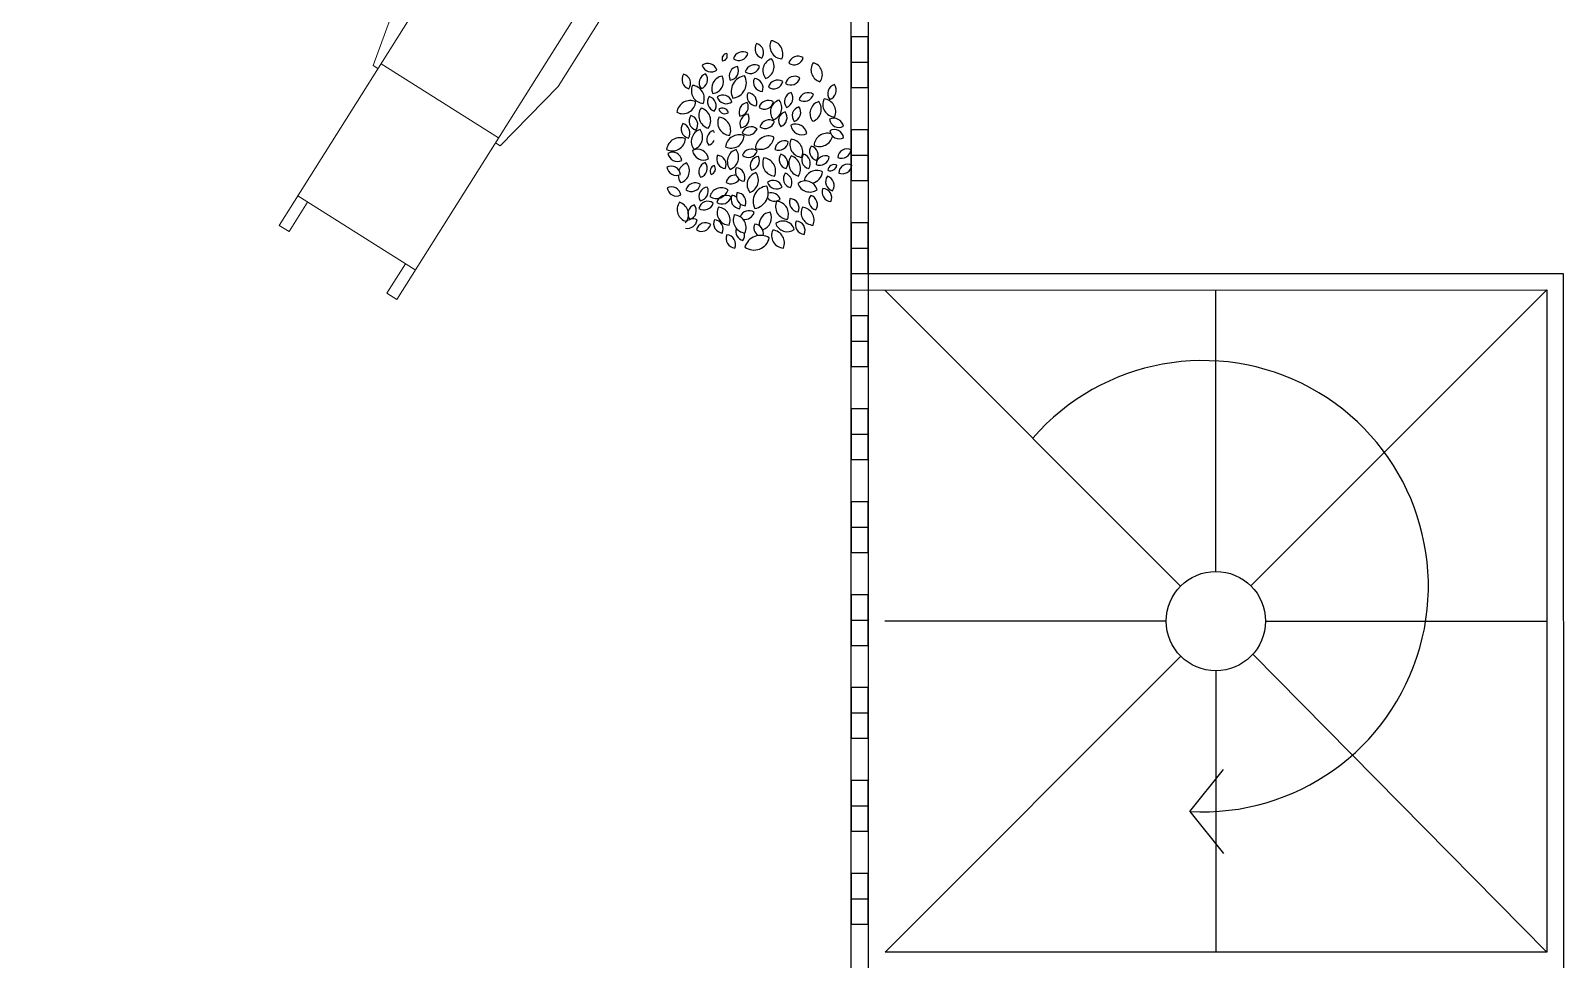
# Model space of a CAD drawing. Header units: inches. Extents: x 15 to 22798, y 21 to 21519.
# Drawn here: x 6687.2 to 7150.4, y 15190.2 to 15470.7 of the extents above; entities that cross this region are included whole.
import ezdxf

# ---------------------------------------------------------------- set-up
doc = ezdxf.new("R2010")
doc.units = ezdxf.units.IN
doc.header["$MEASUREMENT"] = 0
doc.layers.add('ARREDAMENTO', color=8, linetype='Continuous', lineweight=13)

# ---------------------------------------------------------------- blocks, each defined once
blk = doc.blocks.new('SOL')
for p, q in [((-0.6316, 0.1064), (-0.9872, 0.0302)), ((-0.1744, 0.1064), (-0.6316, 0.1064)), ((-0.1744, 0.0048), (-0.1744, 0.1064)), ((-1.6476, -0.6048), (-1.6476, 0.0048)), ((-0.9872, 0.0302), (-0.9872, 0.0048)), ((-0.9618, -0.6048), (-0.9618, 0.0048)), ((0.0034, -0.6048), (0.0034, 0.0048)), ((-0.9872, -0.6302), (-0.9872, -0.6048)), ((-0.1744, -0.6048), (-0.1744, -0.7064)), ((-0.6316, -0.7064), (-0.9872, -0.6302)), ((-0.1744, -0.7064), (-0.6316, -0.7064))]:
    blk.add_line(p, q)
blk.add_lwpolyline([(-1.6476, -0.046), (-1.8, -0.046), (-1.8, 0.0048), (0.0288, 0.0048), (0.0288, -0.6048), (-1.8, -0.6048), (-1.8, -0.554), (-1.6476, -0.554)])
for centre in [(1.4512, -0.3), (1.7052, -0.3)]:
    blk.add_arc(centre, 1.829, 170.40687, 189.59313)

msp = doc.modelspace()

# ---------------------------------------------------------------- linework, layer by layer
for p, q in [((6935.2, 15425.39), (6935.2, 15565.79)), ((6935.2, 15461.13), (6940.31, 15461.13)), ((6935.2, 15433.05), (6940.31, 15433.05)), ((6935.2, 15284.99), (6935.2, 15425.39)), ((6935.2, 15404.97), (6940.31, 15404.97)), ((6935.29, 15392.31), (7145.39, 15392.35)), ((7056.01, 15302.94), (7145.39, 15392.35)), ((7145.39, 15392.35), (7145.42, 15192.35)), ((6945.39, 15392.32), (7034.72, 15302.85)), ((7045.41, 15307.33), (7045.39, 15392.33)), ((6935.2, 15376.89), (6940.31, 15376.89)), ((6935.2, 15348.81), (6940.31, 15348.81)), ((6935.2, 15320.73), (6940.31, 15320.73)), ((6935.2, 15292.65), (6940.31, 15292.65)), ((7030.41, 15292.33), (6945.41, 15292.32)), ((7060.41, 15292.33), (7145.41, 15292.35)), ((6935.2, 15144.6), (6935.2, 15284.99)), ((7034.8, 15281.72), (6945.42, 15192.32)), ((7056.59, 15282.33), (7145.42, 15192.35)), ((7045.41, 15277.33), (7045.42, 15192.33)), ((6935.2, 15264.58), (6940.31, 15264.58)), ((7037.57, 15234.83), (7047.75, 15247.52)), ((6935.2, 15236.5), (6940.31, 15236.5)), ((7037.57, 15234.83), (7047.76, 15222.15)), ((6935.2, 15208.42), (6940.31, 15208.42)), ((7145.42, 15192.35), (6945.42, 15192.32))]:
    msp.add_line(p, q)
for points in [[(6750.33, 15693.6), (6940.31, 15693.42), (6940.31, 14983.42), (6290.31, 14983.42)], [(6935.29, 15392.31), (6935.29, 15397.31), (7150.39, 15397.35), (7150.43, 15187.35), (6940.43, 15187.31), (6940.41, 15292.31)]]:
    msp.add_lwpolyline(points)
for points in [[(6935.2, 15468.79), (6935.2, 15453.47), (6940.31, 15453.47), (6940.31, 15468.79)], [(6935.2, 15440.71), (6935.2, 15425.39), (6940.31, 15425.39), (6940.31, 15440.71)], [(6935.2, 15412.63), (6935.2, 15397.31), (6940.31, 15397.31), (6940.31, 15412.63)], [(6935.2, 15384.55), (6935.2, 15369.23), (6940.31, 15369.23), (6940.31, 15384.55)], [(6935.2, 15356.47), (6935.2, 15341.15), (6940.31, 15341.15), (6940.31, 15356.47)], [(6935.2, 15328.39), (6935.2, 15313.07), (6940.31, 15313.07), (6940.31, 15328.39)], [(6935.2, 15300.31), (6935.2, 15284.99), (6940.31, 15284.99), (6940.31, 15300.31)], [(6935.2, 15272.23), (6935.2, 15256.92), (6940.31, 15256.92), (6940.31, 15272.23)], [(6935.2, 15244.15), (6935.2, 15228.84), (6940.31, 15228.84), (6940.31, 15244.15)], [(6935.2, 15216.07), (6935.2, 15200.76), (6940.31, 15200.76), (6940.31, 15216.07)]]:
    msp.add_lwpolyline(points, close=True)
msp.add_circle((7045.41, 15292.33), 15)
msp.add_arc((7041.49, 15302.87), 68.15, 266.7106, 138.9959)
at = {"layer": 'ARREDAMENTO', "linetype": 'ByBlock', "lineweight": -3}
for points in [[(6908.17, 15462.38, 0.535384), (6906.6, 15466.77, 0.500203)], [(6911.01, 15467.64, 0.535384), (6914.25, 15462.18, 0.500203)], [(6896.35, 15461.54, 0.535384), (6897.57, 15463.83, 0.500203)], [(6899.62, 15462.16, 0.535384), (6903.96, 15463.86, 0.500203)], [(6911.16, 15462.19, 0.535384), (6909.35, 15456.21, 0.500203)], [(6916.35, 15460.84, 0.535384), (6920.69, 15462.54, 0.500203)], [(6886.11, 15453.14, 0.535384), (6884.55, 15457.53, 0.500203)], [(6889.81, 15453.18, 0.535384), (6891.16, 15457.64, 0.500203)], [(6890.15, 15460.23, 0.535384), (6894.58, 15458.8, 0.500203)], [(6898.62, 15455.74, 0.535384), (6900.81, 15459.86, 0.500203)], [(6903.19, 15458.26, 0.535384), (6907.53, 15459.95, 0.500203)], [(6925.75, 15455.23, 0.535384), (6923.69, 15461.01, 0.500203)], [(6887.26, 15454.16, 0.535384), (6890.5, 15448.71, 0.500203)], [(6893.4, 15451.71, 0.535384), (6896.16, 15456.92, 0.500203)], [(6899.4, 15450.34, 0.535384), (6902.98, 15457.07, 0.500203)], [(6905.93, 15456.28, 0.535384), (6908.36, 15452.31, 0.500203)], [(6910.16, 15453.61, 0.535384), (6914.5, 15455.31, 0.500203)], [(6915.35, 15454.77, 0.535384), (6919.69, 15456.47, 0.500203)], [(6930.16, 15454.37, 0.535384), (6928.72, 15449.93, 0.500203)], [(6882.53, 15446.02, 0.535384), (6888.19, 15449.25, 0.500203)], [(6893.82, 15446.4, 0.535384), (6892.26, 15450.79, 0.500203)], [(6894.73, 15450.66, 0.535384), (6899.17, 15449.23, 0.500203)], [(6901.59, 15444.88, 0.535384), (6903.78, 15448.99, 0.500203)], [(6904.02, 15451.92, 0.535384), (6906.46, 15447.95, 0.500203)], [(6907.35, 15447.5, 0.535384), (6911.69, 15449.2, 0.500203)], [(6913.47, 15449.71, 0.535384), (6911.66, 15443.73, 0.500203)], [(6917.02, 15451.97, 0.535384), (6915.67, 15447.51, 0.500203)], [(6923.8, 15451.44, 0.535384), (6919.43, 15449.8, 0.500203)], [(6925.41, 15449.27, 0.535384), (6923.6, 15443.3, 0.500203)], [(6926.99, 15450.09, 0.535384), (6930.22, 15444.63, 0.500203)], [(6888.26, 15440.66, 0.535384), (6886.7, 15445.05, 0.500203)], [(6891.97, 15441.21, 0.535384), (6889.82, 15447.28, 0.500203)], [(6895.24, 15444.54, 0.535384), (6898.48, 15439.08, 0.500203)], [(6895.22, 15446.92, 0.535384), (6898.13, 15445.98, 0.500203)], [(6901.85, 15441.38, 0.535384), (6904.04, 15445.49, 0.500203)], [(6907.63, 15441.65, 0.535384), (6911.99, 15443.28, 0.500203)], [(6915.25, 15446.18, 0.535384), (6913.9, 15441.72, 0.500203)], [(6919.41, 15447.67, 0.535384), (6917.98, 15443.24, 0.500203)], [(6928.68, 15443.9, 0.535384), (6932.84, 15441.79, 0.500203)], [(6884.35, 15442.59, 0.535384), (6886, 15438.23, 0.500203)], [(6889.54, 15440.81, 0.535384), (6887.73, 15434.83, 0.500203)], [(6897.22, 15435.56, 0.535384), (6902.82, 15438.92, 0.500203)], [(6906.75, 15440.97, 0.535384), (6902.25, 15439.76, 0.500203)], [(6911.85, 15438.5, 0.535384), (6906.25, 15435.14, 0.500203)], [(6917, 15442.14, 0.535384), (6921.81, 15439.58, 0.500203)], [(6932.9, 15438.32, 0.535384), (6928.75, 15440.43, 0.500203)], [(6879.42, 15434.79, 0.535384), (6885.09, 15438.03, 0.500203)], [(6892.07, 15431.92, 0.535384), (6887.26, 15434.48, 0.500203)], [(6900.43, 15434.77, 0.535384), (6898.62, 15428.79, 0.500203)], [(6902.32, 15433.09, 0.535384), (6906.82, 15434.3, 0.500203)], [(6916.17, 15437.15, 0.535384), (6912.17, 15434.76, 0.500203)], [(6917.04, 15437.92, 0.535384), (6920.28, 15432.46, 0.500203)], [(6924.72, 15431.47, 0.535384), (6923.07, 15435.83, 0.500203)], [(6935.2, 15434.69, 0.535384), (6931.15, 15432.38, 0.500203)], [(6883.6, 15427.25, 0.535384), (6879.49, 15429.45, 0.500203)], [(6883.97, 15431.49, 0.535384), (6879.82, 15433.6, 0.500203)], [(6889.66, 15426.39, 0.535384), (6891.09, 15430.82, 0.500203)], [(6892.91, 15427.25, 0.535384), (6893.79, 15429.98, 0.500203)], [(6897.14, 15429.02, 0.535384), (6894.76, 15433.03, 0.500203)], [(6907.21, 15432.68, 0.535384), (6905.03, 15428.57, 0.500203)], [(6908.82, 15432.23, 0.535384), (6912.06, 15426.77, 0.500203)], [(6913.94, 15433.37, 0.535384), (6915.59, 15429.01, 0.500203)], [(6917.1, 15432.85, 0.535384), (6919.25, 15426.78, 0.500203)], [(6920.81, 15433.4, 0.535384), (6922.37, 15429.01, 0.500203)], [(6928.57, 15432.62, 0.535384), (6924.57, 15430.23, 0.500203)], [(6930.84, 15430.03, 0.535384), (6928.16, 15428.51, 0.500203)], [(6935.42, 15430.07, 0.535384), (6931.42, 15427.68, 0.500203)], [(6902.81, 15425.21, 0.535384), (6900.43, 15429.22, 0.500203)], [(6906.41, 15427.81, 0.535384), (6904.59, 15421.83, 0.500203)], [(6914.34, 15423.4, 0.535384), (6909.9, 15424.83, 0.500203)], [(6915.25, 15427.66, 0.535384), (6916.81, 15423.27, 0.500203)], [(6924.88, 15422.64, 0.535384), (6919.09, 15424.5, 0.500203)], [(6928.02, 15426.73, 0.535384), (6929.58, 15422.34, 0.500203)], [(6879.59, 15423.24, 0.535384), (6883.7, 15421.05, 0.500203)], [(6885.27, 15422.62, 0.535384), (6889.64, 15424.26, 0.500203)], [(6891.71, 15423.42, 0.535384), (6889.53, 15419.31, 0.500203)], [(6897.98, 15422.59, 0.535384), (6892.52, 15420.54, 0.500203)], [(6898.91, 15420.45, 0.535384), (6894.57, 15418.75, 0.500203)], [(6903.14, 15417.78, 0.535384), (6900.71, 15421.75, 0.500203)], [(6909.67, 15423.72, 0.535384), (6906.09, 15416.99, 0.500203)], [(6922.96, 15420.92, 0.535384), (6924.52, 15416.53, 0.500203)], [(6929.03, 15419.05, 0.535384), (6926.66, 15423.05, 0.500203)], [(6883.32, 15418.83, 0.535384), (6885.38, 15413.05, 0.500203)], [(6886.41, 15413.62, 0.535384), (6887.76, 15418.08, 0.500203)], [(6893.53, 15418.62, 0.535384), (6889.17, 15416.99, 0.500203)], [(6895.06, 15417.39, 0.535384), (6898.3, 15411.93, 0.500203)], [(6912.72, 15419.17, 0.535384), (6915.95, 15413.71, 0.500203)], [(6919.16, 15415.94, 0.535384), (6916.79, 15419.95, 0.500203)], [(6920.44, 15417.38, 0.535384), (6923.68, 15411.92, 0.500203)], [(6892.78, 15412.14, 0.535384), (6888.42, 15410.5, 0.500203)], [(6896.23, 15409.53, 0.535384), (6893.85, 15413.54, 0.500203)], [(6903.08, 15409.56, 0.535384), (6899.85, 15415.02, 0.500203)], [(6917.97, 15410.62, 0.535384), (6912.39, 15412.42, 0.500203)], [(6920.97, 15409.15, 0.535384), (6918.6, 15413.16, 0.500203)], [(6899.99, 15404.99, 0.535384), (6897.62, 15409, 0.500203)], [(6903.07, 15405.3, 0.535384), (6910.46, 15408.08, 0.500203)], [(6911.5, 15410.46, 0.535384), (6914.74, 15405.01, 0.500203)]]:
    msp.add_lwpolyline(points, format="xyb", close=True, dxfattribs=at)
for points in [[(6893.92, 15439.8, 0.076845), (6893.48, 15440.53, 0.500203), (6892.13, 15436.07, 0.535384)], [(6929.08, 15439.5, 0.485783), (6923.98, 15436.04, 0.46813), (6929.58, 15438.85, 0.535384)], [(6892.13, 15436.07, 0.202478), (6893.8, 15437.46, 0.500203)], [(6883.66, 15424.79, 0.535384), (6885.47, 15430.76, 0.217069), (6883.16, 15428.5, 0.535384)], [(6882.91, 15427.03, 0.155177), (6883.66, 15424.79, 0.535384)], [(6900.41, 15427.05, 0.382111), (6897.38, 15424.86, 0.410997), (6901.37, 15425.78, 0.535384)], [(6926.54, 15428.04, 0.497857), (6920.94, 15425.27, 0.500203)], [(6923.51, 15424.6, 0.30861), (6926.54, 15428.04, 0.535384)], [(6900.51, 15420.43, 0.136045), (6899.09, 15420.91, 0.500203), (6901.47, 15416.9, 0.535384)], [(6909.86, 15420.14, 0.379729), (6913.7, 15419.72, 0.535384)], [(6913.7, 15419.72, 0.427879), (6910.12, 15421.61, 0.500203)], [(6901.47, 15416.9, 0.128884), (6901.74, 15418.29, 0.500203)], [(6905.88, 15415.81, 0.493715), (6901.64, 15414.46, 0.500203)], [(6902.51, 15413.72, 0.391787), (6905.88, 15415.81, 0.535384)], [(6910.72, 15415.83, 0.411154), (6907.42, 15411.83, 0.500203)], [(6908.47, 15410.55, 0.449067), (6910.72, 15415.83, 0.535384)], [(6888.61, 15413.51, 0.373165), (6885.06, 15412.61, 0.500203)], [(6885.12, 15411.03, 0.43907), (6888.61, 15413.51, 0.535384)], [(6900.5, 15410.92, 0.439965), (6902.47, 15407.29, 0.209361), (6902.87, 15409.59, 0.535384)], [(6908.59, 15408.79, 0.473768), (6906.03, 15412.28, 0.350042), (6907.03, 15408.79, 0.535384)]]:
    msp.add_lwpolyline(points, format="xyb", dxfattribs=at)

# ---------------------------------------------------------------- block references
at = {"layer": 'ARREDAMENTO', "xscale": -68.82389210178916, "yscale": 68.82389210178916, "zscale": 68.82389210178916, "rotation": 237.7936038915259}
msp.add_blockref('SOL', (6863.61, 15494.51), dxfattribs=at)

doc.saveas('drawing.dxf')
